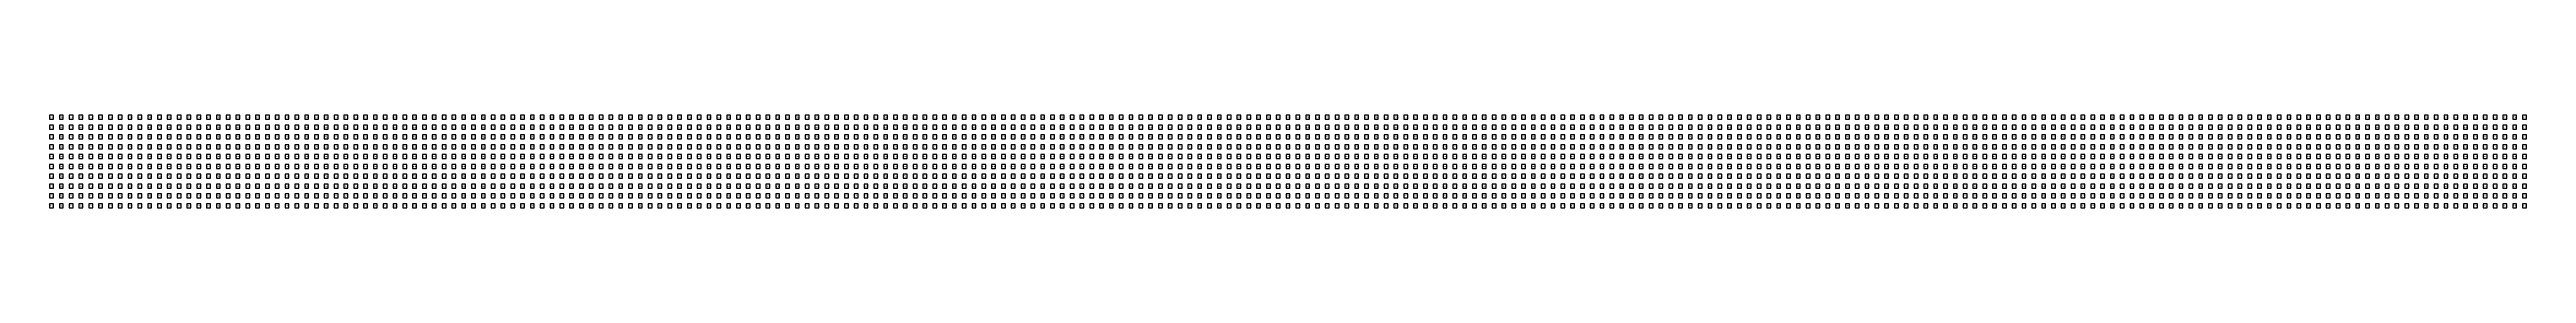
# Model space of a CAD drawing. Header units: millimetres. Extents: x -354 to 24993, y 26 to 2781.
# Drawn here: x 12333 to 18643, y 26 to 261 of the extents above; entities that cross this region are included whole.
import ezdxf
from ezdxf.enums import TextEntityAlignment as Align

# ---------------------------------------------------------------- set-up
doc = ezdxf.new("R2010")
doc.units = ezdxf.units.MM
doc.styles.get("Standard").update_dxf_attribs({"font": 'arial.ttf'})

# ---------------------------------------------------------------- blocks, each defined once
blk = doc.blocks.new('BLOCK_07')
blk.add_lwpolyline([(0, 0), (10, 0), (10, 10), (0, 10)], close=True)
blk.add_text('SYM', height=2.5).set_placement((5, 5), align=Align.MIDDLE)

msp = doc.modelspace()

# ---------------------------------------------------------------- block references
for p in [(12332.6, 250.7), (12357.6, 250.7), (12382.6, 250.7), (12407.6, 250.7), (12432.6, 250.7), (12457.6, 250.7), (12482.6, 250.7), (12507.6, 250.7), (12532.6, 250.7), (12557.6, 250.7), (12582.6, 250.7), (12607.6, 250.7), (12632.6, 250.7), (12657.6, 250.7), (12682.6, 250.7), (12707.6, 250.7), (12732.6, 250.7), (12757.6, 250.7), (12782.6, 250.7), (12807.6, 250.7), (12832.6, 250.7), (12857.6, 250.7), (12882.6, 250.7), (12907.6, 250.7), (12932.6, 250.7), (12957.6, 250.7), (12982.6, 250.7), (13007.6, 250.7), (13032.6, 250.7), (13057.6, 250.7), (13082.6, 250.7), (13107.6, 250.7), (13132.6, 250.7), (13157.6, 250.7), (13182.6, 250.7), (13207.6, 250.7), (13232.6, 250.7), (13257.6, 250.7), (13282.6, 250.7), (13307.6, 250.7), (13332.6, 250.7), (13357.6, 250.7), (13382.6, 250.7), (13407.6, 250.7), (13432.6, 250.7), (13457.6, 250.7), (13482.6, 250.7), (13507.6, 250.7), (13532.6, 250.7), (13557.6, 250.7), (13582.6, 250.7), (13607.6, 250.7), (13632.6, 250.7), (13657.6, 250.7), (13682.6, 250.7), (13707.6, 250.7), (13732.6, 250.7), (13757.6, 250.7), (13782.6, 250.7), (13807.6, 250.7), (13832.6, 250.7), (13857.6, 250.7), (13882.6, 250.7), (13907.6, 250.7), (13932.6, 250.7), (13957.6, 250.7), (13982.6, 250.7), (14007.6, 250.7), (14032.6, 250.7), (14057.6, 250.7), (14082.6, 250.7), (14107.6, 250.7), (14132.6, 250.7), (14157.6, 250.7), (14182.6, 250.7), (14207.6, 250.7), (14232.6, 250.7), (14257.6, 250.7), (14282.6, 250.7), (14307.6, 250.7), (14332.6, 250.7), (14357.6, 250.7), (14382.6, 250.7), (14407.6, 250.7), (14432.6, 250.7), (14457.6, 250.7), (14482.6, 250.7), (14507.6, 250.7), (14532.6, 250.7), (14557.6, 250.7), (14582.6, 250.7), (14607.6, 250.7), (14632.6, 250.7), (14657.6, 250.7), (14682.6, 250.7), (14707.6, 250.7), (14732.6, 250.7), (14757.6, 250.7), (14782.6, 250.7), (14807.6, 250.7), (14832.6, 250.7), (14857.6, 250.7), (14882.6, 250.7), (14907.6, 250.7), (14932.6, 250.7), (14957.6, 250.7), (14982.6, 250.7), (15007.6, 250.7), (15032.6, 250.7), (15057.6, 250.7), (15082.6, 250.7), (15107.6, 250.7), (15132.6, 250.7), (15157.6, 250.7), (15182.6, 250.7), (15207.6, 250.7), (15232.6, 250.7), (15257.6, 250.7), (15282.6, 250.7), (15307.6, 250.7), (15332.6, 250.7), (15357.6, 250.7), (15382.6, 250.7), (15407.6, 250.7), (15432.6, 250.7), (15457.6, 250.7), (15482.6, 250.7), (15507.6, 250.7), (15532.6, 250.7), (15557.6, 250.7), (15582.6, 250.7), (15607.6, 250.7), (15632.6, 250.7), (15657.6, 250.7), (15682.6, 250.7), (15707.6, 250.7), (15732.6, 250.7), (15757.6, 250.7), (15782.6, 250.7), (15807.6, 250.7), (15832.6, 250.7), (15857.6, 250.7), (15882.6, 250.7), (15907.6, 250.7), (15932.6, 250.7), (15957.6, 250.7), (15982.6, 250.7), (16007.6, 250.7), (16032.6, 250.7), (16057.6, 250.7), (16082.6, 250.7), (16107.6, 250.7), (16132.6, 250.7), (16157.6, 250.7), (16182.6, 250.7), (16207.6, 250.7), (16232.6, 250.7), (16257.6, 250.7), (16282.6, 250.7), (16307.6, 250.7), (16332.6, 250.7), (16357.6, 250.7), (16382.6, 250.7), (16407.6, 250.7), (16432.6, 250.7), (16457.6, 250.7), (16482.6, 250.7), (16507.6, 250.7), (16532.6, 250.7), (16557.6, 250.7), (16582.6, 250.7), (16607.6, 250.7), (16632.6, 250.7), (16657.6, 250.7), (16682.6, 250.7), (16707.6, 250.7), (16732.6, 250.7), (16757.6, 250.7), (16782.6, 250.7), (16807.6, 250.7), (16832.6, 250.7), (16857.6, 250.7), (16882.6, 250.7), (16907.6, 250.7), (16932.6, 250.7), (16957.6, 250.7), (16982.6, 250.7), (17007.6, 250.7), (17032.6, 250.7), (17057.6, 250.7), (17082.6, 250.7), (17107.6, 250.7), (17132.6, 250.7), (17157.6, 250.7), (17182.6, 250.7), (17207.6, 250.7), (17232.6, 250.7), (17257.6, 250.7), (17282.6, 250.7), (17307.6, 250.7), (17332.6, 250.7), (17357.6, 250.7), (17382.6, 250.7), (17407.6, 250.7), (17432.6, 250.7), (17457.6, 250.7), (17482.6, 250.7), (17507.6, 250.7), (17532.6, 250.7), (17557.6, 250.7), (17582.6, 250.7), (17607.6, 250.7), (17632.6, 250.7), (17657.6, 250.7), (17682.6, 250.7), (17707.6, 250.7), (17732.6, 250.7), (17757.6, 250.7), (17782.6, 250.7), (17807.6, 250.7), (17832.6, 250.7), (17857.6, 250.7), (17882.6, 250.7), (17907.6, 250.7), (17932.6, 250.7), (17957.6, 250.7), (17982.6, 250.7), (18007.6, 250.7), (18032.6, 250.7), (18057.6, 250.7), (18082.6, 250.7), (18107.6, 250.7), (18132.6, 250.7), (18157.6, 250.7), (18182.6, 250.7), (18207.6, 250.7), (18232.6, 250.7), (18257.6, 250.7), (18282.6, 250.7), (18307.6, 250.7), (18332.6, 250.7), (18357.6, 250.7), (18382.6, 250.7), (18407.6, 250.7), (18432.6, 250.7), (18457.6, 250.7), (18482.6, 250.7), (18507.6, 250.7), (18532.6, 250.7), (18557.6, 250.7), (18582.6, 250.7), (18607.6, 250.7), (18632.6, 250.7), (12332.6, 225.7), (12332.6, 200.7), (12357.6, 225.7), (12357.6, 200.7), (12382.6, 225.7), (12382.6, 200.7), (12407.6, 225.7), (12407.6, 200.7), (12432.6, 225.7), (12432.6, 200.7), (12457.6, 225.7), (12457.6, 200.7), (12482.6, 225.7), (12482.6, 200.7), (12507.6, 225.7), (12507.6, 200.7), (12532.6, 225.7), (12532.6, 200.7), (12557.6, 225.7), (12557.6, 200.7), (12582.6, 225.7), (12582.6, 200.7), (12607.6, 225.7), (12607.6, 200.7), (12632.6, 225.7), (12632.6, 200.7), (12657.6, 225.7), (12657.6, 200.7), (12682.6, 225.7), (12682.6, 200.7), (12707.6, 225.7), (12707.6, 200.7), (12732.6, 225.7), (12732.6, 200.7), (12757.6, 225.7), (12757.6, 200.7), (12782.6, 225.7), (12782.6, 200.7), (12807.6, 225.7), (12807.6, 200.7), (12832.6, 225.7), (12832.6, 200.7), (12857.6, 225.7), (12857.6, 200.7), (12882.6, 225.7), (12882.6, 200.7), (12907.6, 225.7), (12907.6, 200.7), (12932.6, 225.7), (12932.6, 200.7), (12957.6, 225.7), (12957.6, 200.7), (12982.6, 225.7), (12982.6, 200.7), (13007.6, 225.7), (13007.6, 200.7), (13032.6, 225.7), (13032.6, 200.7), (13057.6, 225.7), (13057.6, 200.7), (13082.6, 225.7), (13082.6, 200.7), (13107.6, 225.7), (13107.6, 200.7), (13132.6, 225.7), (13132.6, 200.7), (13157.6, 225.7), (13157.6, 200.7), (13182.6, 225.7), (13182.6, 200.7), (13207.6, 225.7), (13207.6, 200.7), (13232.6, 225.7), (13232.6, 200.7), (13257.6, 225.7), (13257.6, 200.7), (13282.6, 225.7), (13282.6, 200.7), (13307.6, 225.7), (13307.6, 200.7), (13332.6, 225.7), (13332.6, 200.7), (13357.6, 225.7), (13357.6, 200.7), (13382.6, 225.7), (13382.6, 200.7), (13407.6, 225.7), (13407.6, 200.7), (13432.6, 225.7), (13432.6, 200.7), (13457.6, 225.7), (13457.6, 200.7), (13482.6, 225.7), (13482.6, 200.7), (13507.6, 225.7), (13507.6, 200.7), (13532.6, 225.7), (13532.6, 200.7), (13557.6, 225.7), (13557.6, 200.7), (13582.6, 225.7), (13582.6, 200.7), (13607.6, 225.7), (13607.6, 200.7), (13632.6, 225.7), (13632.6, 200.7), (13657.6, 225.7), (13657.6, 200.7), (13682.6, 225.7), (13682.6, 200.7), (13707.6, 225.7), (13707.6, 200.7), (13732.6, 225.7), (13732.6, 200.7), (13757.6, 225.7), (13757.6, 200.7), (13782.6, 225.7), (13782.6, 200.7), (13807.6, 225.7), (13807.6, 200.7), (13832.6, 225.7), (13832.6, 200.7), (13857.6, 225.7), (13857.6, 200.7), (13882.6, 225.7), (13882.6, 200.7), (13907.6, 225.7), (13907.6, 200.7), (13932.6, 225.7), (13932.6, 200.7), (13957.6, 225.7), (13957.6, 200.7), (13982.6, 225.7), (13982.6, 200.7), (14007.6, 225.7), (14007.6, 200.7), (14032.6, 225.7), (14032.6, 200.7), (14057.6, 225.7), (14057.6, 200.7), (14082.6, 225.7), (14082.6, 200.7), (14107.6, 225.7), (14107.6, 200.7), (14132.6, 225.7), (14132.6, 200.7), (14157.6, 225.7), (14157.6, 200.7), (14182.6, 225.7), (14182.6, 200.7), (14207.6, 225.7), (14207.6, 200.7), (14232.6, 225.7), (14232.6, 200.7), (14257.6, 225.7), (14257.6, 200.7), (14282.6, 225.7), (14282.6, 200.7), (14307.6, 225.7), (14307.6, 200.7), (14332.6, 225.7), (14332.6, 200.7), (14357.6, 225.7), (14357.6, 200.7), (14382.6, 225.7), (14382.6, 200.7), (14407.6, 225.7), (14407.6, 200.7), (14432.6, 225.7), (14432.6, 200.7), (14457.6, 225.7), (14457.6, 200.7), (14482.6, 225.7), (14482.6, 200.7), (14507.6, 225.7), (14507.6, 200.7), (14532.6, 225.7), (14532.6, 200.7), (14557.6, 225.7), (14557.6, 200.7), (14582.6, 225.7), (14582.6, 200.7), (14607.6, 225.7), (14607.6, 200.7), (14632.6, 225.7), (14632.6, 200.7), (14657.6, 225.7), (14657.6, 200.7), (14682.6, 225.7), (14682.6, 200.7), (14707.6, 225.7), (14707.6, 200.7), (14732.6, 225.7), (14732.6, 200.7), (14757.6, 225.7), (14757.6, 200.7), (14782.6, 225.7), (14782.6, 200.7), (14807.6, 225.7), (14807.6, 200.7), (14832.6, 225.7), (14832.6, 200.7), (14857.6, 225.7), (14857.6, 200.7), (14882.6, 225.7), (14882.6, 200.7), (14907.6, 225.7), (14907.6, 200.7), (14932.6, 225.7), (14932.6, 200.7), (14957.6, 225.7), (14957.6, 200.7), (14982.6, 225.7), (14982.6, 200.7), (15007.6, 225.7), (15007.6, 200.7), (15032.6, 225.7), (15032.6, 200.7), (15057.6, 225.7), (15057.6, 200.7), (15082.6, 225.7), (15082.6, 200.7), (15107.6, 225.7), (15107.6, 200.7), (15132.6, 225.7), (15132.6, 200.7), (15157.6, 225.7), (15157.6, 200.7), (15182.6, 225.7), (15182.6, 200.7), (15207.6, 225.7), (15207.6, 200.7), (15232.6, 225.7), (15232.6, 200.7), (15257.6, 225.7), (15257.6, 200.7), (15282.6, 225.7), (15282.6, 200.7), (15307.6, 225.7), (15307.6, 200.7), (15332.6, 225.7), (15332.6, 200.7), (15357.6, 225.7), (15357.6, 200.7), (15382.6, 225.7), (15382.6, 200.7), (15407.6, 225.7), (15407.6, 200.7), (15432.6, 225.7), (15432.6, 200.7), (15457.6, 225.7), (15457.6, 200.7), (15482.6, 225.7), (15482.6, 200.7), (15507.6, 225.7), (15507.6, 200.7), (15532.6, 225.7), (15532.6, 200.7), (15557.6, 225.7), (15557.6, 200.7), (15582.6, 225.7), (15582.6, 200.7), (15607.6, 225.7), (15607.6, 200.7), (15632.6, 225.7), (15632.6, 200.7), (15657.6, 225.7), (15657.6, 200.7), (15682.6, 225.7), (15682.6, 200.7), (15707.6, 225.7), (15707.6, 200.7), (15732.6, 225.7), (15732.6, 200.7), (15757.6, 225.7), (15757.6, 200.7), (15782.6, 225.7), (15782.6, 200.7), (15807.6, 225.7), (15807.6, 200.7), (15832.6, 225.7), (15832.6, 200.7), (15857.6, 225.7), (15857.6, 200.7), (15882.6, 225.7), (15882.6, 200.7), (15907.6, 225.7), (15907.6, 200.7), (15932.6, 225.7), (15932.6, 200.7), (15957.6, 225.7), (15957.6, 200.7), (15982.6, 225.7), (15982.6, 200.7), (16007.6, 225.7), (16007.6, 200.7), (16032.6, 225.7), (16032.6, 200.7), (16057.6, 225.7), (16057.6, 200.7), (16082.6, 225.7), (16082.6, 200.7), (16107.6, 225.7), (16107.6, 200.7), (16132.6, 225.7), (16132.6, 200.7), (16157.6, 225.7), (16157.6, 200.7), (16182.6, 225.7), (16182.6, 200.7), (16207.6, 225.7), (16207.6, 200.7), (16232.6, 225.7), (16232.6, 200.7), (16257.6, 225.7), (16257.6, 200.7), (16282.6, 225.7), (16282.6, 200.7), (16307.6, 225.7), (16307.6, 200.7), (16332.6, 225.7), (16332.6, 200.7), (16357.6, 225.7), (16357.6, 200.7), (16382.6, 225.7), (16382.6, 200.7), (16407.6, 225.7), (16407.6, 200.7), (16432.6, 225.7), (16432.6, 200.7), (16457.6, 225.7), (16457.6, 200.7), (16482.6, 225.7), (16482.6, 200.7), (16507.6, 225.7), (16507.6, 200.7), (16532.6, 225.7), (16532.6, 200.7), (16557.6, 225.7), (16557.6, 200.7), (16582.6, 225.7), (16582.6, 200.7), (16607.6, 225.7), (16607.6, 200.7), (16632.6, 225.7), (16632.6, 200.7), (16657.6, 225.7), (16657.6, 200.7), (16682.6, 225.7), (16682.6, 200.7), (16707.6, 225.7), (16707.6, 200.7), (16732.6, 225.7), (16732.6, 200.7), (16757.6, 225.7), (16757.6, 200.7), (16782.6, 225.7), (16782.6, 200.7), (16807.6, 225.7), (16807.6, 200.7), (16832.6, 225.7), (16832.6, 200.7), (16857.6, 225.7), (16857.6, 200.7), (16882.6, 225.7), (16882.6, 200.7), (16907.6, 225.7), (16907.6, 200.7), (16932.6, 225.7), (16932.6, 200.7), (16957.6, 225.7), (16957.6, 200.7), (16982.6, 225.7), (16982.6, 200.7), (17007.6, 225.7), (17007.6, 200.7), (17032.6, 225.7), (17032.6, 200.7), (17057.6, 225.7), (17057.6, 200.7), (17082.6, 225.7), (17082.6, 200.7), (17107.6, 225.7), (17107.6, 200.7), (17132.6, 225.7), (17132.6, 200.7), (17157.6, 225.7), (17157.6, 200.7), (17182.6, 225.7), (17182.6, 200.7), (17207.6, 225.7), (17207.6, 200.7), (17232.6, 225.7), (17232.6, 200.7), (17257.6, 225.7), (17257.6, 200.7), (17282.6, 225.7), (17282.6, 200.7), (17307.6, 225.7), (17307.6, 200.7), (17332.6, 225.7), (17332.6, 200.7), (17357.6, 225.7), (17357.6, 200.7), (17382.6, 225.7), (17382.6, 200.7), (17407.6, 225.7), (17407.6, 200.7), (17432.6, 225.7), (17432.6, 200.7), (17457.6, 225.7), (17457.6, 200.7), (17482.6, 225.7), (17482.6, 200.7), (17507.6, 225.7), (17507.6, 200.7), (17532.6, 225.7), (17532.6, 200.7), (17557.6, 225.7), (17557.6, 200.7), (17582.6, 225.7), (17582.6, 200.7), (17607.6, 225.7), (17607.6, 200.7), (17632.6, 225.7), (17632.6, 200.7), (17657.6, 225.7), (17657.6, 200.7), (17682.6, 225.7), (17682.6, 200.7), (17707.6, 225.7), (17707.6, 200.7), (17732.6, 225.7), (17732.6, 200.7), (17757.6, 225.7), (17757.6, 200.7), (17782.6, 225.7), (17782.6, 200.7), (17807.6, 225.7), (17807.6, 200.7), (17832.6, 225.7), (17832.6, 200.7), (17857.6, 225.7), (17857.6, 200.7), (17882.6, 225.7), (17882.6, 200.7), (17907.6, 225.7), (17907.6, 200.7), (17932.6, 225.7), (17932.6, 200.7), (17957.6, 225.7), (17957.6, 200.7), (17982.6, 225.7), (17982.6, 200.7), (18007.6, 225.7), (18007.6, 200.7), (18032.6, 225.7), (18032.6, 200.7), (18057.6, 225.7), (18057.6, 200.7), (18082.6, 225.7), (18082.6, 200.7), (18107.6, 225.7), (18107.6, 200.7), (18132.6, 225.7), (18132.6, 200.7), (18157.6, 225.7), (18157.6, 200.7), (18182.6, 225.7), (18182.6, 200.7), (18207.6, 225.7), (18207.6, 200.7), (18232.6, 225.7), (18232.6, 200.7), (18257.6, 225.7), (18257.6, 200.7), (18282.6, 225.7), (18282.6, 200.7), (18307.6, 225.7), (18307.6, 200.7), (18332.6, 225.7), (18332.6, 200.7), (18357.6, 225.7), (18357.6, 200.7), (18382.6, 225.7), (18382.6, 200.7), (18407.6, 225.7), (18407.6, 200.7), (18432.6, 225.7), (18432.6, 200.7), (18457.6, 225.7), (18457.6, 200.7), (18482.6, 225.7), (18482.6, 200.7), (18507.6, 225.7), (18507.6, 200.7), (18532.6, 225.7), (18532.6, 200.7), (18557.6, 225.7), (18557.6, 200.7), (18582.6, 225.7), (18582.6, 200.7), (18607.6, 225.7), (18607.6, 200.7), (18632.6, 225.7), (18632.6, 200.7), (12332.6, 175.7), (12332.6, 150.7), (12332.6, 125.7), (12357.6, 175.7), (12357.6, 150.7), (12357.6, 125.7), (12382.6, 175.7), (12382.6, 150.7), (12382.6, 125.7), (12407.6, 175.7), (12407.6, 150.7), (12407.6, 125.7), (12432.6, 175.7), (12432.6, 150.7), (12432.6, 125.7), (12457.6, 175.7), (12457.6, 150.7), (12457.6, 125.7), (12482.6, 175.7), (12482.6, 150.7), (12482.6, 125.7), (12507.6, 175.7), (12507.6, 150.7), (12507.6, 125.7), (12532.6, 175.7), (12532.6, 150.7), (12532.6, 125.7), (12557.6, 175.7), (12557.6, 150.7), (12557.6, 125.7), (12582.6, 175.7), (12582.6, 150.7), (12582.6, 125.7), (12607.6, 175.7), (12607.6, 150.7), (12607.6, 125.7), (12632.6, 175.7), (12632.6, 150.7), (12632.6, 125.7), (12657.6, 175.7), (12657.6, 150.7), (12657.6, 125.7), (12682.6, 175.7), (12682.6, 150.7), (12682.6, 125.7), (12707.6, 175.7), (12707.6, 150.7), (12707.6, 125.7), (12732.6, 175.7), (12732.6, 150.7), (12732.6, 125.7), (12757.6, 175.7), (12757.6, 150.7), (12757.6, 125.7), (12782.6, 175.7), (12782.6, 150.7), (12782.6, 125.7), (12807.6, 175.7), (12807.6, 150.7), (12807.6, 125.7), (12832.6, 175.7), (12832.6, 150.7), (12832.6, 125.7), (12857.6, 175.7), (12857.6, 150.7), (12857.6, 125.7), (12882.6, 175.7), (12882.6, 150.7), (12882.6, 125.7), (12907.6, 175.7), (12907.6, 150.7), (12907.6, 125.7), (12932.6, 175.7), (12932.6, 150.7), (12932.6, 125.7), (12957.6, 175.7), (12957.6, 150.7), (12957.6, 125.7), (12982.6, 175.7), (12982.6, 150.7), (12982.6, 125.7), (13007.6, 175.7), (13007.6, 150.7), (13007.6, 125.7), (13032.6, 175.7), (13032.6, 150.7), (13032.6, 125.7), (13057.6, 175.7), (13057.6, 150.7), (13057.6, 125.7), (13082.6, 175.7), (13082.6, 150.7), (13082.6, 125.7), (13107.6, 175.7), (13107.6, 150.7), (13107.6, 125.7), (13132.6, 175.7), (13132.6, 150.7), (13132.6, 125.7), (13157.6, 175.7), (13157.6, 150.7), (13157.6, 125.7), (13182.6, 175.7), (13182.6, 150.7), (13182.6, 125.7), (13207.6, 175.7), (13207.6, 150.7), (13207.6, 125.7), (13232.6, 175.7), (13232.6, 150.7), (13232.6, 125.7), (13257.6, 175.7), (13257.6, 150.7), (13257.6, 125.7), (13282.6, 175.7), (13282.6, 150.7), (13282.6, 125.7), (13307.6, 175.7), (13307.6, 150.7), (13307.6, 125.7), (13332.6, 175.7), (13332.6, 150.7), (13332.6, 125.7), (13357.6, 175.7), (13357.6, 150.7), (13357.6, 125.7), (13382.6, 175.7), (13382.6, 150.7), (13382.6, 125.7), (13407.6, 175.7), (13407.6, 150.7), (13407.6, 125.7), (13432.6, 175.7), (13432.6, 150.7), (13432.6, 125.7), (13457.6, 175.7), (13457.6, 150.7), (13457.6, 125.7), (13482.6, 175.7), (13482.6, 150.7), (13482.6, 125.7), (13507.6, 175.7), (13507.6, 150.7), (13507.6, 125.7), (13532.6, 175.7), (13532.6, 150.7), (13532.6, 125.7), (13557.6, 175.7), (13557.6, 150.7), (13557.6, 125.7), (13582.6, 175.7), (13582.6, 150.7), (13582.6, 125.7), (13607.6, 175.7), (13607.6, 150.7), (13607.6, 125.7), (13632.6, 175.7), (13632.6, 150.7), (13632.6, 125.7), (13657.6, 175.7), (13657.6, 150.7), (13657.6, 125.7), (13682.6, 175.7), (13682.6, 150.7), (13682.6, 125.7), (13707.6, 175.7), (13707.6, 150.7), (13707.6, 125.7), (13732.6, 175.7), (13732.6, 150.7), (13732.6, 125.7), (13757.6, 175.7), (13757.6, 150.7), (13757.6, 125.7), (13782.6, 175.7), (13782.6, 150.7), (13782.6, 125.7), (13807.6, 175.7), (13807.6, 150.7), (13807.6, 125.7), (13832.6, 175.7), (13832.6, 150.7), (13832.6, 125.7), (13857.6, 175.7), (13857.6, 150.7), (13857.6, 125.7), (13882.6, 175.7), (13882.6, 150.7), (13882.6, 125.7), (13907.6, 175.7), (13907.6, 150.7), (13907.6, 125.7), (13932.6, 175.7), (13932.6, 150.7), (13932.6, 125.7), (13957.6, 175.7), (13957.6, 150.7), (13957.6, 125.7), (13982.6, 175.7), (13982.6, 150.7), (13982.6, 125.7), (14007.6, 175.7), (14007.6, 150.7), (14007.6, 125.7), (14032.6, 175.7), (14032.6, 150.7), (14032.6, 125.7), (14057.6, 175.7), (14057.6, 150.7), (14057.6, 125.7), (14082.6, 175.7), (14082.6, 150.7), (14082.6, 125.7), (14107.6, 175.7), (14107.6, 150.7), (14107.6, 125.7), (14132.6, 175.7), (14132.6, 150.7), (14132.6, 125.7), (14157.6, 175.7), (14157.6, 150.7), (14157.6, 125.7), (14182.6, 175.7), (14182.6, 150.7), (14182.6, 125.7), (14207.6, 175.7), (14207.6, 150.7), (14207.6, 125.7), (14232.6, 175.7), (14232.6, 150.7), (14232.6, 125.7), (14257.6, 175.7), (14257.6, 150.7), (14257.6, 125.7), (14282.6, 175.7), (14282.6, 150.7), (14282.6, 125.7), (14307.6, 175.7), (14307.6, 150.7), (14307.6, 125.7), (14332.6, 175.7), (14332.6, 150.7), (14332.6, 125.7), (14357.6, 175.7), (14357.6, 150.7), (14357.6, 125.7), (14382.6, 175.7), (14382.6, 150.7), (14382.6, 125.7), (14407.6, 175.7), (14407.6, 150.7), (14407.6, 125.7), (14432.6, 175.7), (14432.6, 150.7), (14432.6, 125.7), (14457.6, 175.7), (14457.6, 150.7), (14457.6, 125.7), (14482.6, 175.7), (14482.6, 150.7), (14482.6, 125.7), (14507.6, 175.7), (14507.6, 150.7), (14507.6, 125.7), (14532.6, 175.7), (14532.6, 150.7), (14532.6, 125.7), (14557.6, 175.7), (14557.6, 150.7), (14557.6, 125.7), (14582.6, 175.7), (14582.6, 150.7), (14582.6, 125.7), (14607.6, 175.7), (14607.6, 150.7), (14607.6, 125.7), (14632.6, 175.7), (14632.6, 150.7), (14632.6, 125.7), (14657.6, 175.7), (14657.6, 150.7), (14657.6, 125.7), (14682.6, 175.7), (14682.6, 150.7), (14682.6, 125.7), (14707.6, 175.7), (14707.6, 150.7), (14707.6, 125.7), (14732.6, 175.7), (14732.6, 150.7), (14732.6, 125.7), (14757.6, 175.7), (14757.6, 150.7), (14757.6, 125.7), (14782.6, 175.7), (14782.6, 150.7), (14782.6, 125.7), (14807.6, 175.7), (14807.6, 150.7), (14807.6, 125.7), (14832.6, 175.7), (14832.6, 150.7), (14832.6, 125.7), (14857.6, 175.7), (14857.6, 150.7), (14857.6, 125.7), (14882.6, 175.7), (14882.6, 150.7), (14882.6, 125.7), (14907.6, 175.7), (14907.6, 150.7), (14907.6, 125.7), (14932.6, 175.7), (14932.6, 150.7), (14932.6, 125.7), (14957.6, 175.7), (14957.6, 150.7), (14957.6, 125.7), (14982.6, 175.7), (14982.6, 150.7), (14982.6, 125.7), (15007.6, 175.7), (15007.6, 150.7), (15007.6, 125.7), (15032.6, 175.7), (15032.6, 150.7), (15032.6, 125.7), (15057.6, 175.7), (15057.6, 150.7), (15057.6, 125.7), (15082.6, 175.7), (15082.6, 150.7), (15082.6, 125.7), (15107.6, 175.7), (15107.6, 150.7), (15107.6, 125.7), (15132.6, 175.7), (15132.6, 150.7), (15132.6, 125.7), (15157.6, 175.7), (15157.6, 150.7), (15157.6, 125.7), (15182.6, 175.7), (15182.6, 150.7), (15182.6, 125.7), (15207.6, 175.7), (15207.6, 150.7), (15207.6, 125.7), (15232.6, 175.7), (15232.6, 150.7), (15232.6, 125.7), (15257.6, 175.7), (15257.6, 150.7), (15257.6, 125.7), (15282.6, 175.7), (15282.6, 150.7), (15282.6, 125.7), (15307.6, 175.7), (15307.6, 150.7), (15307.6, 125.7), (15332.6, 175.7), (15332.6, 150.7), (15332.6, 125.7), (15357.6, 175.7), (15357.6, 150.7), (15357.6, 125.7), (15382.6, 175.7), (15382.6, 150.7), (15382.6, 125.7), (15407.6, 175.7), (15407.6, 150.7), (15407.6, 125.7), (15432.6, 175.7), (15432.6, 150.7), (15432.6, 125.7), (15457.6, 175.7), (15457.6, 150.7), (15457.6, 125.7), (15482.6, 175.7), (15482.6, 150.7), (15482.6, 125.7), (15507.6, 175.7), (15507.6, 150.7), (15507.6, 125.7), (15532.6, 175.7), (15532.6, 150.7), (15532.6, 125.7), (15557.6, 175.7), (15557.6, 150.7), (15557.6, 125.7), (15582.6, 175.7), (15582.6, 150.7), (15582.6, 125.7), (15607.6, 175.7), (15607.6, 150.7), (15607.6, 125.7), (15632.6, 175.7), (15632.6, 150.7), (15632.6, 125.7), (15657.6, 175.7), (15657.6, 150.7), (15657.6, 125.7), (15682.6, 175.7), (15682.6, 150.7), (15682.6, 125.7), (15707.6, 175.7), (15707.6, 150.7), (15707.6, 125.7), (15732.6, 175.7), (15732.6, 150.7), (15732.6, 125.7), (15757.6, 175.7), (15757.6, 150.7), (15757.6, 125.7), (15782.6, 175.7), (15782.6, 150.7), (15782.6, 125.7), (15807.6, 175.7), (15807.6, 150.7), (15807.6, 125.7), (15832.6, 175.7), (15832.6, 150.7), (15832.6, 125.7), (15857.6, 175.7), (15857.6, 150.7), (15857.6, 125.7), (15882.6, 175.7), (15882.6, 150.7), (15882.6, 125.7), (15907.6, 175.7), (15907.6, 150.7), (15907.6, 125.7), (15932.6, 175.7), (15932.6, 150.7), (15932.6, 125.7), (15957.6, 175.7), (15957.6, 150.7), (15957.6, 125.7), (15982.6, 175.7), (15982.6, 150.7), (15982.6, 125.7), (16007.6, 175.7), (16007.6, 150.7), (16007.6, 125.7), (16032.6, 175.7), (16032.6, 150.7), (16032.6, 125.7), (16057.6, 175.7), (16057.6, 150.7), (16057.6, 125.7), (16082.6, 175.7), (16082.6, 150.7), (16082.6, 125.7), (16107.6, 175.7), (16107.6, 150.7), (16107.6, 125.7), (16132.6, 175.7), (16132.6, 150.7), (16132.6, 125.7), (16157.6, 175.7), (16157.6, 150.7), (16157.6, 125.7), (16182.6, 175.7), (16182.6, 150.7), (16182.6, 125.7), (16207.6, 175.7), (16207.6, 150.7), (16207.6, 125.7), (16232.6, 175.7), (16232.6, 150.7), (16232.6, 125.7), (16257.6, 175.7), (16257.6, 150.7), (16257.6, 125.7), (16282.6, 175.7), (16282.6, 150.7), (16282.6, 125.7), (16307.6, 175.7), (16307.6, 150.7), (16307.6, 125.7), (16332.6, 175.7), (16332.6, 150.7), (16332.6, 125.7), (16357.6, 175.7), (16357.6, 150.7), (16357.6, 125.7), (16382.6, 175.7), (16382.6, 150.7), (16382.6, 125.7), (16407.6, 175.7), (16407.6, 150.7), (16407.6, 125.7), (16432.6, 175.7), (16432.6, 150.7), (16432.6, 125.7), (16457.6, 175.7), (16457.6, 150.7), (16457.6, 125.7), (16482.6, 175.7), (16482.6, 150.7), (16482.6, 125.7), (16507.6, 175.7), (16507.6, 150.7), (16507.6, 125.7), (16532.6, 175.7), (16532.6, 150.7), (16532.6, 125.7), (16557.6, 175.7), (16557.6, 150.7), (16557.6, 125.7), (16582.6, 175.7), (16582.6, 150.7), (16582.6, 125.7), (16607.6, 175.7), (16607.6, 150.7), (16607.6, 125.7), (16632.6, 175.7), (16632.6, 150.7), (16632.6, 125.7), (16657.6, 175.7), (16657.6, 150.7), (16657.6, 125.7), (16682.6, 175.7), (16682.6, 150.7), (16682.6, 125.7), (16707.6, 175.7), (16707.6, 150.7), (16707.6, 125.7), (16732.6, 175.7), (16732.6, 150.7), (16732.6, 125.7), (16757.6, 175.7), (16757.6, 150.7), (16757.6, 125.7), (16782.6, 175.7), (16782.6, 150.7), (16782.6, 125.7), (16807.6, 175.7), (16807.6, 150.7), (16807.6, 125.7), (16832.6, 175.7), (16832.6, 150.7), (16832.6, 125.7), (16857.6, 175.7), (16857.6, 150.7), (16857.6, 125.7), (16882.6, 175.7), (16882.6, 150.7), (16882.6, 125.7), (16907.6, 175.7), (16907.6, 150.7), (16907.6, 125.7), (16932.6, 175.7), (16932.6, 150.7), (16932.6, 125.7), (16957.6, 175.7), (16957.6, 150.7), (16957.6, 125.7), (16982.6, 175.7), (16982.6, 150.7), (16982.6, 125.7), (17007.6, 175.7), (17007.6, 150.7), (17007.6, 125.7), (17032.6, 175.7), (17032.6, 150.7), (17032.6, 125.7), (17057.6, 175.7), (17057.6, 150.7), (17057.6, 125.7), (17082.6, 175.7), (17082.6, 150.7), (17082.6, 125.7), (17107.6, 175.7), (17107.6, 150.7), (17107.6, 125.7), (17132.6, 175.7), (17132.6, 150.7), (17132.6, 125.7), (17157.6, 175.7), (17157.6, 150.7), (17157.6, 125.7), (17182.6, 175.7), (17182.6, 150.7), (17182.6, 125.7), (17207.6, 175.7), (17207.6, 150.7), (17207.6, 125.7), (17232.6, 175.7), (17232.6, 150.7), (17232.6, 125.7), (17257.6, 175.7), (17257.6, 150.7), (17257.6, 125.7), (17282.6, 175.7), (17282.6, 150.7), (17282.6, 125.7), (17307.6, 175.7), (17307.6, 150.7), (17307.6, 125.7), (17332.6, 175.7), (17332.6, 150.7), (17332.6, 125.7), (17357.6, 175.7), (17357.6, 150.7), (17357.6, 125.7), (17382.6, 175.7), (17382.6, 150.7), (17382.6, 125.7), (17407.6, 175.7), (17407.6, 150.7), (17407.6, 125.7), (17432.6, 175.7), (17432.6, 150.7), (17432.6, 125.7), (17457.6, 175.7), (17457.6, 150.7), (17457.6, 125.7), (17482.6, 175.7), (17482.6, 150.7), (17482.6, 125.7), (17507.6, 175.7), (17507.6, 150.7), (17507.6, 125.7), (17532.6, 175.7), (17532.6, 150.7), (17532.6, 125.7), (17557.6, 175.7), (17557.6, 150.7), (17557.6, 125.7), (17582.6, 175.7), (17582.6, 150.7), (17582.6, 125.7), (17607.6, 175.7), (17607.6, 150.7), (17607.6, 125.7), (17632.6, 175.7), (17632.6, 150.7), (17632.6, 125.7), (17657.6, 175.7), (17657.6, 150.7), (17657.6, 125.7), (17682.6, 175.7), (17682.6, 150.7), (17682.6, 125.7), (17707.6, 175.7), (17707.6, 150.7), (17707.6, 125.7), (17732.6, 175.7), (17732.6, 150.7), (17732.6, 125.7), (17757.6, 175.7), (17757.6, 150.7), (17757.6, 125.7), (17782.6, 175.7), (17782.6, 150.7), (17782.6, 125.7), (17807.6, 175.7), (17807.6, 150.7), (17807.6, 125.7), (17832.6, 175.7), (17832.6, 150.7), (17832.6, 125.7), (17857.6, 175.7), (17857.6, 150.7), (17857.6, 125.7), (17882.6, 175.7), (17882.6, 150.7), (17882.6, 125.7), (17907.6, 175.7), (17907.6, 150.7), (17907.6, 125.7), (17932.6, 175.7), (17932.6, 150.7), (17932.6, 125.7), (17957.6, 175.7), (17957.6, 150.7), (17957.6, 125.7), (17982.6, 175.7), (17982.6, 150.7), (17982.6, 125.7), (18007.6, 175.7), (18007.6, 150.7), (18007.6, 125.7), (18032.6, 175.7), (18032.6, 150.7), (18032.6, 125.7), (18057.6, 175.7), (18057.6, 150.7), (18057.6, 125.7), (18082.6, 175.7), (18082.6, 150.7), (18082.6, 125.7), (18107.6, 175.7), (18107.6, 150.7), (18107.6, 125.7), (18132.6, 175.7), (18132.6, 150.7), (18132.6, 125.7), (18157.6, 175.7), (18157.6, 150.7), (18157.6, 125.7), (18182.6, 175.7), (18182.6, 150.7), (18182.6, 125.7), (18207.6, 175.7), (18207.6, 150.7), (18207.6, 125.7), (18232.6, 175.7), (18232.6, 150.7), (18232.6, 125.7), (18257.6, 175.7), (18257.6, 150.7), (18257.6, 125.7), (18282.6, 175.7), (18282.6, 150.7), (18282.6, 125.7), (18307.6, 175.7), (18307.6, 150.7), (18307.6, 125.7), (18332.6, 175.7), (18332.6, 150.7), (18332.6, 125.7), (18357.6, 175.7), (18357.6, 150.7), (18357.6, 125.7), (18382.6, 175.7), (18382.6, 150.7), (18382.6, 125.7), (18407.6, 175.7), (18407.6, 150.7), (18407.6, 125.7), (18432.6, 175.7), (18432.6, 150.7), (18432.6, 125.7), (18457.6, 175.7), (18457.6, 150.7), (18457.6, 125.7), (18482.6, 175.7), (18482.6, 150.7), (18482.6, 125.7), (18507.6, 175.7), (18507.6, 150.7), (18507.6, 125.7), (18532.6, 175.7), (18532.6, 150.7), (18532.6, 125.7), (18557.6, 175.7), (18557.6, 150.7), (18557.6, 125.7), (18582.6, 175.7), (18582.6, 150.7), (18582.6, 125.7), (18607.6, 175.7), (18607.6, 150.7), (18607.6, 125.7), (18632.6, 175.7), (18632.6, 150.7), (18632.6, 125.7), (12332.6, 100.7), (12332.6, 75.7), (12357.6, 100.7), (12357.6, 75.7), (12382.6, 100.7), (12382.6, 75.7), (12407.6, 100.7), (12407.6, 75.7), (12432.6, 100.7), (12432.6, 75.7), (12457.6, 100.7), (12457.6, 75.7), (12482.6, 100.7), (12482.6, 75.7), (12507.6, 100.7), (12507.6, 75.7), (12532.6, 100.7), (12532.6, 75.7), (12557.6, 100.7), (12557.6, 75.7), (12582.6, 100.7), (12582.6, 75.7), (12607.6, 100.7), (12607.6, 75.7), (12632.6, 100.7), (12632.6, 75.7), (12657.6, 100.7), (12657.6, 75.7), (12682.6, 100.7), (12682.6, 75.7), (12707.6, 100.7), (12707.6, 75.7), (12732.6, 100.7), (12732.6, 75.7), (12757.6, 100.7), (12757.6, 75.7), (12782.6, 100.7), (12782.6, 75.7), (12807.6, 100.7), (12807.6, 75.7), (12832.6, 100.7), (12832.6, 75.7), (12857.6, 100.7), (12857.6, 75.7), (12882.6, 100.7), (12882.6, 75.7), (12907.6, 100.7), (12907.6, 75.7), (12932.6, 100.7), (12932.6, 75.7), (12957.6, 100.7), (12957.6, 75.7), (12982.6, 100.7), (12982.6, 75.7), (13007.6, 100.7), (13007.6, 75.7), (13032.6, 100.7), (13032.6, 75.7), (13057.6, 100.7), (13057.6, 75.7), (13082.6, 100.7), (13082.6, 75.7), (13107.6, 100.7), (13107.6, 75.7), (13132.6, 100.7), (13132.6, 75.7), (13157.6, 100.7), (13157.6, 75.7), (13182.6, 100.7), (13182.6, 75.7), (13207.6, 100.7), (13207.6, 75.7), (13232.6, 100.7), (13232.6, 75.7), (13257.6, 100.7), (13257.6, 75.7), (13282.6, 100.7), (13282.6, 75.7), (13307.6, 100.7), (13307.6, 75.7), (13332.6, 100.7), (13332.6, 75.7), (13357.6, 100.7), (13357.6, 75.7), (13382.6, 100.7), (13382.6, 75.7), (13407.6, 100.7), (13407.6, 75.7), (13432.6, 100.7), (13432.6, 75.7), (13457.6, 100.7), (13457.6, 75.7), (13482.6, 100.7), (13482.6, 75.7), (13507.6, 100.7), (13507.6, 75.7), (13532.6, 100.7), (13532.6, 75.7), (13557.6, 100.7), (13557.6, 75.7), (13582.6, 100.7), (13582.6, 75.7), (13607.6, 100.7), (13607.6, 75.7), (13632.6, 100.7), (13632.6, 75.7), (13657.6, 100.7), (13657.6, 75.7), (13682.6, 100.7), (13682.6, 75.7), (13707.6, 100.7), (13707.6, 75.7), (13732.6, 100.7), (13732.6, 75.7), (13757.6, 100.7), (13757.6, 75.7), (13782.6, 100.7), (13782.6, 75.7), (13807.6, 100.7), (13807.6, 75.7), (13832.6, 100.7), (13832.6, 75.7), (13857.6, 100.7), (13857.6, 75.7), (13882.6, 100.7), (13882.6, 75.7), (13907.6, 100.7), (13907.6, 75.7), (13932.6, 100.7), (13932.6, 75.7), (13957.6, 100.7), (13957.6, 75.7), (13982.6, 100.7), (13982.6, 75.7), (14007.6, 100.7), (14007.6, 75.7), (14032.6, 100.7), (14032.6, 75.7), (14057.6, 100.7), (14057.6, 75.7), (14082.6, 100.7), (14082.6, 75.7), (14107.6, 100.7), (14107.6, 75.7), (14132.6, 100.7), (14132.6, 75.7), (14157.6, 100.7), (14157.6, 75.7), (14182.6, 100.7), (14182.6, 75.7), (14207.6, 100.7), (14207.6, 75.7), (14232.6, 100.7), (14232.6, 75.7), (14257.6, 100.7), (14257.6, 75.7), (14282.6, 100.7), (14282.6, 75.7), (14307.6, 100.7), (14307.6, 75.7), (14332.6, 100.7), (14332.6, 75.7), (14357.6, 100.7), (14357.6, 75.7), (14382.6, 100.7), (14382.6, 75.7), (14407.6, 100.7), (14407.6, 75.7), (14432.6, 100.7), (14432.6, 75.7), (14457.6, 100.7), (14457.6, 75.7), (14482.6, 100.7), (14482.6, 75.7), (14507.6, 100.7), (14507.6, 75.7), (14532.6, 100.7), (14532.6, 75.7), (14557.6, 100.7), (14557.6, 75.7), (14582.6, 100.7), (14582.6, 75.7), (14607.6, 100.7), (14607.6, 75.7), (14632.6, 100.7), (14632.6, 75.7), (14657.6, 100.7), (14657.6, 75.7), (14682.6, 100.7), (14682.6, 75.7), (14707.6, 100.7), (14707.6, 75.7), (14732.6, 100.7), (14732.6, 75.7), (14757.6, 100.7), (14757.6, 75.7), (14782.6, 100.7), (14782.6, 75.7), (14807.6, 100.7), (14807.6, 75.7), (14832.6, 100.7), (14832.6, 75.7), (14857.6, 100.7), (14857.6, 75.7), (14882.6, 100.7), (14882.6, 75.7), (14907.6, 100.7), (14907.6, 75.7), (14932.6, 100.7), (14932.6, 75.7), (14957.6, 100.7), (14957.6, 75.7), (14982.6, 100.7), (14982.6, 75.7), (15007.6, 100.7), (15007.6, 75.7), (15032.6, 100.7), (15032.6, 75.7), (15057.6, 100.7), (15057.6, 75.7), (15082.6, 100.7), (15082.6, 75.7), (15107.6, 100.7), (15107.6, 75.7), (15132.6, 100.7), (15132.6, 75.7), (15157.6, 100.7), (15157.6, 75.7), (15182.6, 100.7), (15182.6, 75.7), (15207.6, 100.7), (15207.6, 75.7), (15232.6, 100.7), (15232.6, 75.7), (15257.6, 100.7), (15257.6, 75.7), (15282.6, 100.7), (15282.6, 75.7), (15307.6, 100.7), (15307.6, 75.7), (15332.6, 100.7), (15332.6, 75.7), (15357.6, 100.7), (15357.6, 75.7), (15382.6, 100.7), (15382.6, 75.7), (15407.6, 100.7), (15407.6, 75.7), (15432.6, 100.7), (15432.6, 75.7), (15457.6, 100.7), (15457.6, 75.7), (15482.6, 100.7), (15482.6, 75.7), (15507.6, 100.7), (15507.6, 75.7), (15532.6, 100.7), (15532.6, 75.7), (15557.6, 100.7), (15557.6, 75.7), (15582.6, 100.7), (15582.6, 75.7), (15607.6, 100.7), (15607.6, 75.7), (15632.6, 100.7), (15632.6, 75.7), (15657.6, 100.7), (15657.6, 75.7), (15682.6, 100.7), (15682.6, 75.7), (15707.6, 100.7), (15707.6, 75.7), (15732.6, 100.7), (15732.6, 75.7), (15757.6, 100.7), (15757.6, 75.7), (15782.6, 100.7), (15782.6, 75.7), (15807.6, 100.7), (15807.6, 75.7), (15832.6, 100.7), (15832.6, 75.7), (15857.6, 100.7), (15857.6, 75.7), (15882.6, 100.7), (15882.6, 75.7), (15907.6, 100.7), (15907.6, 75.7), (15932.6, 100.7), (15932.6, 75.7), (15957.6, 100.7), (15957.6, 75.7), (15982.6, 100.7), (15982.6, 75.7), (16007.6, 100.7), (16007.6, 75.7), (16032.6, 100.7), (16032.6, 75.7), (16057.6, 100.7), (16057.6, 75.7), (16082.6, 100.7), (16082.6, 75.7), (16107.6, 100.7), (16107.6, 75.7), (16132.6, 100.7), (16132.6, 75.7), (16157.6, 100.7), (16157.6, 75.7), (16182.6, 100.7), (16182.6, 75.7), (16207.6, 100.7), (16207.6, 75.7), (16232.6, 100.7), (16232.6, 75.7), (16257.6, 100.7), (16257.6, 75.7), (16282.6, 100.7), (16282.6, 75.7), (16307.6, 100.7), (16307.6, 75.7), (16332.6, 100.7), (16332.6, 75.7), (16357.6, 100.7), (16357.6, 75.7), (16382.6, 100.7), (16382.6, 75.7), (16407.6, 100.7), (16407.6, 75.7), (16432.6, 100.7), (16432.6, 75.7), (16457.6, 100.7), (16457.6, 75.7), (16482.6, 100.7), (16482.6, 75.7), (16507.6, 100.7), (16507.6, 75.7), (16532.6, 100.7), (16532.6, 75.7), (16557.6, 100.7), (16557.6, 75.7), (16582.6, 100.7), (16582.6, 75.7), (16607.6, 100.7), (16607.6, 75.7), (16632.6, 100.7), (16632.6, 75.7), (16657.6, 100.7), (16657.6, 75.7), (16682.6, 100.7), (16682.6, 75.7), (16707.6, 100.7), (16707.6, 75.7), (16732.6, 100.7), (16732.6, 75.7), (16757.6, 100.7), (16757.6, 75.7), (16782.6, 100.7), (16782.6, 75.7), (16807.6, 100.7), (16807.6, 75.7), (16832.6, 100.7), (16832.6, 75.7), (16857.6, 100.7), (16857.6, 75.7), (16882.6, 100.7), (16882.6, 75.7), (16907.6, 100.7), (16907.6, 75.7), (16932.6, 100.7), (16932.6, 75.7), (16957.6, 100.7), (16957.6, 75.7), (16982.6, 100.7), (16982.6, 75.7), (17007.6, 100.7), (17007.6, 75.7), (17032.6, 100.7), (17032.6, 75.7), (17057.6, 100.7), (17057.6, 75.7), (17082.6, 100.7), (17082.6, 75.7), (17107.6, 100.7), (17107.6, 75.7), (17132.6, 100.7), (17132.6, 75.7), (17157.6, 100.7), (17157.6, 75.7), (17182.6, 100.7), (17182.6, 75.7), (17207.6, 100.7), (17207.6, 75.7), (17232.6, 100.7), (17232.6, 75.7), (17257.6, 100.7), (17257.6, 75.7), (17282.6, 100.7), (17282.6, 75.7), (17307.6, 100.7), (17307.6, 75.7), (17332.6, 100.7), (17332.6, 75.7), (17357.6, 100.7), (17357.6, 75.7), (17382.6, 100.7), (17382.6, 75.7), (17407.6, 100.7), (17407.6, 75.7), (17432.6, 100.7), (17432.6, 75.7), (17457.6, 100.7), (17457.6, 75.7), (17482.6, 100.7), (17482.6, 75.7), (17507.6, 100.7), (17507.6, 75.7), (17532.6, 100.7), (17532.6, 75.7), (17557.6, 100.7), (17557.6, 75.7), (17582.6, 100.7), (17582.6, 75.7), (17607.6, 100.7), (17607.6, 75.7), (17632.6, 100.7), (17632.6, 75.7), (17657.6, 100.7), (17657.6, 75.7), (17682.6, 100.7), (17682.6, 75.7), (17707.6, 100.7), (17707.6, 75.7), (17732.6, 100.7), (17732.6, 75.7), (17757.6, 100.7), (17757.6, 75.7), (17782.6, 100.7), (17782.6, 75.7), (17807.6, 100.7), (17807.6, 75.7), (17832.6, 100.7), (17832.6, 75.7), (17857.6, 100.7), (17857.6, 75.7), (17882.6, 100.7), (17882.6, 75.7), (17907.6, 100.7), (17907.6, 75.7), (17932.6, 100.7), (17932.6, 75.7), (17957.6, 100.7), (17957.6, 75.7), (17982.6, 100.7), (17982.6, 75.7), (18007.6, 100.7), (18007.6, 75.7), (18032.6, 100.7), (18032.6, 75.7), (18057.6, 100.7), (18057.6, 75.7), (18082.6, 100.7), (18082.6, 75.7), (18107.6, 100.7), (18107.6, 75.7), (18132.6, 100.7), (18132.6, 75.7), (18157.6, 100.7), (18157.6, 75.7), (18182.6, 100.7), (18182.6, 75.7), (18207.6, 100.7), (18207.6, 75.7), (18232.6, 100.7), (18232.6, 75.7), (18257.6, 100.7), (18257.6, 75.7), (18282.6, 100.7), (18282.6, 75.7), (18307.6, 100.7), (18307.6, 75.7), (18332.6, 100.7), (18332.6, 75.7), (18357.6, 100.7), (18357.6, 75.7), (18382.6, 100.7), (18382.6, 75.7), (18407.6, 100.7), (18407.6, 75.7), (18432.6, 100.7), (18432.6, 75.7), (18457.6, 100.7), (18457.6, 75.7), (18482.6, 100.7), (18482.6, 75.7), (18507.6, 100.7), (18507.6, 75.7), (18532.6, 100.7), (18532.6, 75.7), (18557.6, 100.7), (18557.6, 75.7), (18582.6, 100.7), (18582.6, 75.7), (18607.6, 100.7), (18607.6, 75.7), (18632.6, 100.7), (18632.6, 75.7), (12332.6, 50.7), (12332.6, 25.7), (12357.6, 50.7), (12357.6, 25.7), (12382.6, 50.7), (12382.6, 25.7), (12407.6, 50.7), (12407.6, 25.7), (12432.6, 50.7), (12432.6, 25.7), (12457.6, 50.7), (12457.6, 25.7), (12482.6, 50.7), (12482.6, 25.7), (12507.6, 50.7), (12507.6, 25.7), (12532.6, 50.7), (12532.6, 25.7), (12557.6, 50.7), (12557.6, 25.7), (12582.6, 50.7), (12582.6, 25.7), (12607.6, 50.7), (12607.6, 25.7), (12632.6, 50.7), (12632.6, 25.7), (12657.6, 50.7), (12657.6, 25.7), (12682.6, 50.7), (12682.6, 25.7), (12707.6, 50.7), (12707.6, 25.7), (12732.6, 50.7), (12732.6, 25.7), (12757.6, 50.7), (12757.6, 25.7), (12782.6, 50.7), (12782.6, 25.7), (12807.6, 50.7), (12807.6, 25.7), (12832.6, 50.7), (12832.6, 25.7), (12857.6, 50.7), (12857.6, 25.7), (12882.6, 50.7), (12882.6, 25.7), (12907.6, 50.7), (12907.6, 25.7), (12932.6, 50.7), (12932.6, 25.7), (12957.6, 50.7), (12957.6, 25.7), (12982.6, 50.7), (12982.6, 25.7), (13007.6, 50.7), (13007.6, 25.7), (13032.6, 50.7), (13032.6, 25.7), (13057.6, 50.7), (13057.6, 25.7), (13082.6, 50.7), (13082.6, 25.7), (13107.6, 50.7), (13107.6, 25.7), (13132.6, 50.7), (13132.6, 25.7), (13157.6, 50.7), (13157.6, 25.7), (13182.6, 50.7), (13182.6, 25.7), (13207.6, 50.7), (13207.6, 25.7), (13232.6, 50.7), (13232.6, 25.7), (13257.6, 50.7), (13257.6, 25.7), (13282.6, 50.7), (13282.6, 25.7), (13307.6, 50.7), (13307.6, 25.7), (13332.6, 50.7), (13332.6, 25.7), (13357.6, 50.7), (13357.6, 25.7), (13382.6, 50.7), (13382.6, 25.7), (13407.6, 50.7), (13407.6, 25.7), (13432.6, 50.7), (13432.6, 25.7), (13457.6, 50.7), (13457.6, 25.7), (13482.6, 50.7), (13482.6, 25.7), (13507.6, 50.7), (13507.6, 25.7), (13532.6, 50.7), (13532.6, 25.7), (13557.6, 50.7), (13557.6, 25.7), (13582.6, 50.7), (13582.6, 25.7), (13607.6, 50.7), (13607.6, 25.7), (13632.6, 50.7), (13632.6, 25.7), (13657.6, 50.7), (13657.6, 25.7), (13682.6, 50.7), (13682.6, 25.7), (13707.6, 50.7), (13707.6, 25.7), (13732.6, 50.7), (13732.6, 25.7), (13757.6, 50.7), (13757.6, 25.7), (13782.6, 50.7), (13782.6, 25.7), (13807.6, 50.7), (13807.6, 25.7), (13832.6, 50.7), (13832.6, 25.7), (13857.6, 50.7), (13857.6, 25.7), (13882.6, 50.7), (13882.6, 25.7), (13907.6, 50.7), (13907.6, 25.7), (13932.6, 50.7), (13932.6, 25.7), (13957.6, 50.7), (13957.6, 25.7), (13982.6, 50.7), (13982.6, 25.7), (14007.6, 50.7), (14007.6, 25.7), (14032.6, 50.7), (14032.6, 25.7), (14057.6, 50.7), (14057.6, 25.7), (14082.6, 50.7), (14082.6, 25.7), (14107.6, 50.7), (14107.6, 25.7), (14132.6, 50.7), (14132.6, 25.7), (14157.6, 50.7), (14157.6, 25.7), (14182.6, 50.7), (14182.6, 25.7), (14207.6, 50.7), (14207.6, 25.7), (14232.6, 50.7), (14232.6, 25.7), (14257.6, 50.7), (14257.6, 25.7), (14282.6, 50.7), (14282.6, 25.7), (14307.6, 50.7), (14307.6, 25.7), (14332.6, 50.7), (14332.6, 25.7), (14357.6, 50.7), (14357.6, 25.7), (14382.6, 50.7), (14382.6, 25.7), (14407.6, 50.7), (14407.6, 25.7), (14432.6, 50.7), (14432.6, 25.7), (14457.6, 50.7), (14457.6, 25.7), (14482.6, 50.7), (14482.6, 25.7), (14507.6, 50.7), (14507.6, 25.7), (14532.6, 50.7), (14532.6, 25.7), (14557.6, 50.7), (14557.6, 25.7), (14582.6, 50.7), (14582.6, 25.7), (14607.6, 50.7), (14607.6, 25.7), (14632.6, 50.7), (14632.6, 25.7), (14657.6, 50.7), (14657.6, 25.7), (14682.6, 50.7), (14682.6, 25.7), (14707.6, 50.7), (14707.6, 25.7), (14732.6, 50.7), (14732.6, 25.7), (14757.6, 50.7), (14757.6, 25.7), (14782.6, 50.7), (14782.6, 25.7), (14807.6, 50.7), (14807.6, 25.7), (14832.6, 50.7), (14832.6, 25.7), (14857.6, 50.7), (14857.6, 25.7), (14882.6, 50.7), (14882.6, 25.7), (14907.6, 50.7), (14907.6, 25.7), (14932.6, 50.7), (14932.6, 25.7), (14957.6, 50.7), (14957.6, 25.7), (14982.6, 50.7), (14982.6, 25.7), (15007.6, 50.7), (15007.6, 25.7), (15032.6, 50.7), (15032.6, 25.7), (15057.6, 50.7), (15057.6, 25.7), (15082.6, 50.7), (15082.6, 25.7), (15107.6, 50.7), (15107.6, 25.7), (15132.6, 50.7), (15132.6, 25.7), (15157.6, 50.7), (15157.6, 25.7), (15182.6, 50.7), (15182.6, 25.7), (15207.6, 50.7), (15207.6, 25.7), (15232.6, 50.7), (15232.6, 25.7), (15257.6, 50.7), (15257.6, 25.7), (15282.6, 50.7), (15282.6, 25.7), (15307.6, 50.7), (15307.6, 25.7), (15332.6, 50.7), (15332.6, 25.7), (15357.6, 50.7), (15357.6, 25.7), (15382.6, 50.7), (15382.6, 25.7), (15407.6, 50.7), (15407.6, 25.7), (15432.6, 50.7), (15432.6, 25.7), (15457.6, 50.7), (15457.6, 25.7), (15482.6, 50.7), (15482.6, 25.7), (15507.6, 50.7), (15507.6, 25.7), (15532.6, 50.7), (15532.6, 25.7), (15557.6, 50.7), (15557.6, 25.7), (15582.6, 50.7), (15582.6, 25.7), (15607.6, 50.7), (15607.6, 25.7), (15632.6, 50.7), (15632.6, 25.7), (15657.6, 50.7), (15657.6, 25.7), (15682.6, 50.7), (15682.6, 25.7), (15707.6, 50.7), (15707.6, 25.7), (15732.6, 50.7), (15732.6, 25.7), (15757.6, 50.7), (15757.6, 25.7), (15782.6, 50.7), (15782.6, 25.7), (15807.6, 50.7), (15807.6, 25.7), (15832.6, 50.7), (15832.6, 25.7), (15857.6, 50.7), (15857.6, 25.7), (15882.6, 50.7), (15882.6, 25.7), (15907.6, 50.7), (15907.6, 25.7), (15932.6, 50.7), (15932.6, 25.7), (15957.6, 50.7), (15957.6, 25.7), (15982.6, 50.7), (15982.6, 25.7), (16007.6, 50.7), (16007.6, 25.7), (16032.6, 50.7), (16032.6, 25.7), (16057.6, 50.7), (16057.6, 25.7), (16082.6, 50.7), (16082.6, 25.7), (16107.6, 50.7), (16107.6, 25.7), (16132.6, 50.7), (16132.6, 25.7), (16157.6, 50.7), (16157.6, 25.7), (16182.6, 50.7), (16182.6, 25.7), (16207.6, 50.7), (16207.6, 25.7), (16232.6, 50.7), (16232.6, 25.7), (16257.6, 50.7), (16257.6, 25.7), (16282.6, 50.7), (16282.6, 25.7), (16307.6, 50.7), (16307.6, 25.7), (16332.6, 50.7), (16332.6, 25.7), (16357.6, 50.7), (16357.6, 25.7), (16382.6, 50.7), (16382.6, 25.7), (16407.6, 50.7), (16407.6, 25.7), (16432.6, 50.7), (16432.6, 25.7), (16457.6, 50.7), (16457.6, 25.7), (16482.6, 50.7), (16482.6, 25.7), (16507.6, 50.7), (16507.6, 25.7), (16532.6, 50.7), (16532.6, 25.7), (16557.6, 50.7), (16557.6, 25.7), (16582.6, 50.7), (16582.6, 25.7), (16607.6, 50.7), (16607.6, 25.7), (16632.6, 50.7), (16632.6, 25.7), (16657.6, 50.7), (16657.6, 25.7), (16682.6, 50.7), (16682.6, 25.7), (16707.6, 50.7), (16707.6, 25.7), (16732.6, 50.7), (16732.6, 25.7), (16757.6, 50.7), (16757.6, 25.7), (16782.6, 50.7), (16782.6, 25.7), (16807.6, 50.7), (16807.6, 25.7), (16832.6, 50.7), (16832.6, 25.7), (16857.6, 50.7), (16857.6, 25.7), (16882.6, 50.7), (16882.6, 25.7), (16907.6, 50.7), (16907.6, 25.7), (16932.6, 50.7), (16932.6, 25.7), (16957.6, 50.7), (16957.6, 25.7), (16982.6, 50.7), (16982.6, 25.7), (17007.6, 50.7), (17007.6, 25.7), (17032.6, 50.7), (17032.6, 25.7), (17057.6, 50.7), (17057.6, 25.7), (17082.6, 50.7), (17082.6, 25.7), (17107.6, 50.7), (17107.6, 25.7), (17132.6, 50.7), (17132.6, 25.7), (17157.6, 50.7), (17157.6, 25.7), (17182.6, 50.7), (17182.6, 25.7), (17207.6, 50.7), (17207.6, 25.7), (17232.6, 50.7), (17232.6, 25.7), (17257.6, 50.7), (17257.6, 25.7), (17282.6, 50.7), (17282.6, 25.7), (17307.6, 50.7), (17307.6, 25.7), (17332.6, 50.7), (17332.6, 25.7), (17357.6, 50.7), (17357.6, 25.7), (17382.6, 50.7), (17382.6, 25.7), (17407.6, 50.7), (17407.6, 25.7), (17432.6, 50.7), (17432.6, 25.7), (17457.6, 50.7), (17457.6, 25.7), (17482.6, 50.7), (17482.6, 25.7), (17507.6, 50.7), (17507.6, 25.7), (17532.6, 50.7), (17532.6, 25.7), (17557.6, 50.7), (17557.6, 25.7), (17582.6, 50.7), (17582.6, 25.7), (17607.6, 50.7), (17607.6, 25.7), (17632.6, 50.7), (17632.6, 25.7), (17657.6, 50.7), (17657.6, 25.7), (17682.6, 50.7), (17682.6, 25.7), (17707.6, 50.7), (17707.6, 25.7), (17732.6, 50.7), (17732.6, 25.7), (17757.6, 50.7), (17757.6, 25.7), (17782.6, 50.7), (17782.6, 25.7), (17807.6, 50.7), (17807.6, 25.7), (17832.6, 50.7), (17832.6, 25.7), (17857.6, 50.7), (17857.6, 25.7), (17882.6, 50.7), (17882.6, 25.7), (17907.6, 50.7), (17907.6, 25.7), (17932.6, 50.7), (17932.6, 25.7), (17957.6, 50.7), (17957.6, 25.7), (17982.6, 50.7), (17982.6, 25.7), (18007.6, 50.7), (18007.6, 25.7), (18032.6, 50.7), (18032.6, 25.7), (18057.6, 50.7), (18057.6, 25.7), (18082.6, 50.7), (18082.6, 25.7), (18107.6, 50.7), (18107.6, 25.7), (18132.6, 50.7), (18132.6, 25.7), (18157.6, 50.7), (18157.6, 25.7), (18182.6, 50.7), (18182.6, 25.7), (18207.6, 50.7), (18207.6, 25.7), (18232.6, 50.7), (18232.6, 25.7), (18257.6, 50.7), (18257.6, 25.7), (18282.6, 50.7), (18282.6, 25.7), (18307.6, 50.7), (18307.6, 25.7), (18332.6, 50.7), (18332.6, 25.7), (18357.6, 50.7), (18357.6, 25.7), (18382.6, 50.7), (18382.6, 25.7), (18407.6, 50.7), (18407.6, 25.7), (18432.6, 50.7), (18432.6, 25.7), (18457.6, 50.7), (18457.6, 25.7), (18482.6, 50.7), (18482.6, 25.7), (18507.6, 50.7), (18507.6, 25.7), (18532.6, 50.7), (18532.6, 25.7), (18557.6, 50.7), (18557.6, 25.7), (18582.6, 50.7), (18582.6, 25.7), (18607.6, 50.7), (18607.6, 25.7), (18632.6, 50.7), (18632.6, 25.7)]:
    msp.add_blockref('BLOCK_07', p)

doc.saveas('drawing.dxf')
